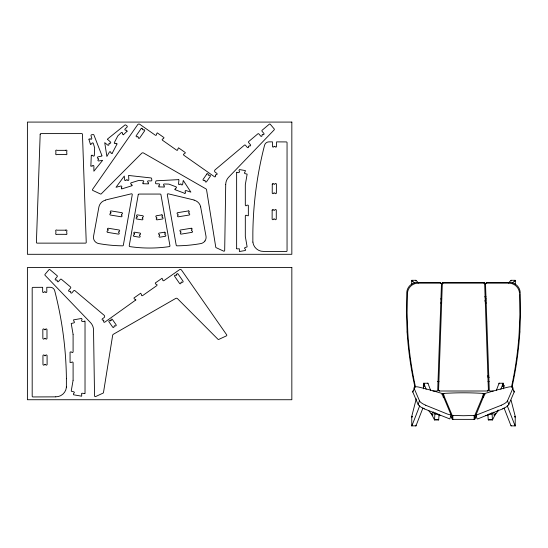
<?xml version="1.0" encoding="UTF-8"?>
<svg xmlns="http://www.w3.org/2000/svg" width="548" height="548" viewBox="0 0 548 548"><rect width="100%" height="100%" fill="white"/><g stroke="black" fill="none" stroke-linecap="round" stroke-linejoin="round"><path stroke-width="0.82" d="M411.692 284.686L411.795 280.309M411.801 425.899L411.726 416.459L416.268 398.786M511.058 400.136L515.25 416.459L515.189 425.892M66.377 386.436L66.383 378.695M66.377 386.518L66.377 386.641A9.926 9.926 0 0 1 66.315 387.525M415.774 280.96L415.87 280.309M158.852 186.772L158.893 185.368A0.76 0.76 0 0 0 159.674 184.628A0.76 0.76 0 0 0 158.934 183.847L156.262 183.772A0.76 0.76 0 0 1 155.536 182.874L155.817 181.402A0.76 0.76 0 0 1 156.523 180.785L178.71 179.628M164.208 186.923L164.249 185.519A0.76 0.76 0 0 1 163.516 184.738A0.76 0.76 0 0 1 164.29 183.998L168.784 184.121A0.76 0.76 0 0 1 169.031 184.176L175.963 186.779A0.76 0.76 0 0 1 176.408 187.759A0.76 0.76 0 0 1 175.429 188.204L174.935 189.519M142.932 183.621L142.973 182.21A0.76 0.76 0 0 0 143.754 181.47A0.76 0.76 0 0 0 143.014 180.689L138.521 180.559A0.76 0.76 0 0 0 138.274 180.593L131.205 182.792A0.76 0.76 0 0 0 130.705 183.744A0.76 0.76 0 0 0 131.657 184.244L132.075 185.594M148.289 183.779L148.33 182.368A0.76 0.76 0 0 1 147.59 181.587A0.76 0.76 0 0 1 148.371 180.854L151.049 180.929A0.76 0.76 0 0 0 151.823 180.073L151.625 178.586A0.76 0.76 0 0 0 150.96 177.936L128.869 175.497M423.371 388.813L423.782 383.093L426.139 389.306M438.571 390.231L442.346 283.145A0.76 0.747 0 0 1 443.106 282.419L483.877 282.419A0.76 0.747 0 0 1 484.631 283.145L488.405 390.231A0.76 0.747 0 0 1 487.645 391.005L439.332 391.005A0.76 0.747 0 0 1 438.571 390.231L438.571 389.512A0.76 0.747 0 0 0 438.674 389.909M90.858 165.982L91.297 155.365M511.202 425.392L511.113 425.892M519.874 331.978L520.573 313.62L520.258 293.55M431.118 413.308L434.543 420.001L434.927 412.904M433.187 411.993L432.68 415.617L428.461 410.425M438.647 419.967L439.133 414.494M433.18 412.096L433.112 412.514M483.843 396.368L483.85 393.697L483.206 393.409A134.911 57.019 0 0 0 463.492 392.806A134.911 57.019 0 0 0 443.77 393.409L443.127 393.697L443.133 397.067M178.943 179.86L178.538 183.82A0.76 0.76 0 0 0 179.217 184.649A0.76 0.76 0 0 0 180.045 183.97L181.148 184.087A0.76 0.76 0 0 0 181.826 184.916A0.76 0.76 0 0 0 182.662 184.238L183.272 180.45L190.862 192.129L186.114 190.594A0.76 0.76 0 0 0 185.142 191.04A0.76 0.76 0 0 0 185.58 192.019L185.087 193.334M423.282 386.847L423.426 386.573A0.76 0.733 -44 0 1 424.275 385.874M73.083 380.312L71.219 391.08C71.624 391.806 75.734 391.354 73.994 393.19A0.76 0.76 0 0 0 73.453 393.793L73.487 394.772L81.645 396.19L81.775 394.601A0.76 0.76 0 0 1 82.358 393.238L84.769 393.656M511.907 386.881A6.727 2.343 -20 0 0 507.804 387.203A145.549 50.704 -20 0 0 485.446 393.334L484.727 393.786L475.849 415.274L501.276 405.26M427.687 383.401L427.872 383.1L430.598 390.313M483.843 393.786L474.787 415.432L463.492 415.727L452.169 415.405L443.133 393.786M492.049 412.904L492.44 420.001L495.858 413.308M424.412 408.856A8.898 3.096 20 0 1 418.083 404.431L412.829 392.08L414.158 388.429A6.857 2.391 20 0 1 414.117 387.525A6.172 2.151 20 0 1 415.096 386.895M418.145 404.445L419.473 400.794L414.158 388.429M441.921 394.697L442.257 393.786L441.592 393.348A145.549 50.704 20 0 0 419.172 387.189A6.727 2.343 20 0 0 415.069 386.881M442.257 393.786L451.162 415.137L449.798 418.925L424.371 408.904M493.803 412.151L494.166 415.583L494.892 414.377M496.385 390.313L499.118 383.093L499.358 383.86M500.838 389.306L503.201 383.093L503.646 386.867L503.886 385.881M411.87 425.871L419.727 405.726M415.953 425.871L422.94 407.959M451.011 416.418L452.669 419.364L474.191 419.378L474.842 419.11L476.534 415.069M511.887 386.895A6.172 2.151 -20 0 1 512.86 387.525A6.857 2.391 -20 0 1 512.818 388.429L507.51 400.794L508.839 404.445A8.898 3.096 -20 0 1 502.571 408.856M508.839 404.445L514.147 392.08A6.857 2.391 -20 0 0 514.188 391.176A6.172 2.151 -20 0 0 513.38 390.594M112.114 153.426L117.025 144.001M488.405 419.98L492.494 419.96M497.139 411.233L498.159 409.952M494.46 415.548L498.522 410.425M493.227 391.005L490.042 391.005A0.76 0.733 44 0 1 489.275 390.265L485.501 283.919L486.932 282.412L509.387 282.412A10.837 10.501 44 0 1 515.709 284.398A10.453 10.131 44 0 1 520.196 292.269L520.223 292.755M485.501 283.891A0.76 0.733 44 0 1 486.227 283.145L508.674 283.145L509.387 282.412M503.612 388.813L503.893 386.258M509.366 282.008L511.051 280.295L515.134 280.295L512.606 282.864M123.389 134.767L127.115 131.225M107.566 139.007L124.862 125.06A0.76 0.76 0 0 1 125.793 125.047L126.985 125.951A0.76 0.76 0 0 1 127.047 127.109L125.108 128.951A0.76 0.76 0 0 0 125.081 130.02A0.76 0.76 0 0 0 126.15 130.047L127.122 131.075M502.605 408.904L477.719 418.925L477.144 418.884L475.815 415.137M121.855 188.889L132 185.724M88.982 139.13L90.331 138.726A0.76 0.76 0 0 0 91.276 139.233A0.76 0.76 0 0 0 91.783 138.288L91.016 135.726A0.76 0.76 0 0 1 91.646 134.76L93.133 134.561A0.76 0.76 0 0 1 93.934 135.041L101.99 155.755M90.516 144.268L91.865 143.864A0.76 0.76 0 0 1 92.372 142.918A0.76 0.76 0 0 1 93.318 143.425L94.605 147.734A0.76 0.76 0 0 1 94.64 147.981L94.331 155.385A0.76 0.76 0 0 1 93.544 156.112A0.76 0.76 0 0 1 92.818 155.324L91.406 155.262M105.435 200.013L131.369 193.807A0.76 0.76 0 0 1 132.26 194.684L123.355 245.203A0.76 0.76 0 0 1 122.594 245.833A145.549 145.549 0 0 1 98.969 243.62A6.727 6.727 0 0 1 94.612 240.99A6.172 6.172 0 0 1 93.578 238.435A6.857 6.857 0 0 1 93.598 236.003L98.921 206.884A8.898 8.898 0 0 1 105.469 200.178M101.832 156.043L97.948 156.899A0.76 0.76 0 0 0 97.373 157.803A0.76 0.76 0 0 0 98.277 158.379L98.517 159.461A0.76 0.76 0 0 0 97.934 160.365A0.76 0.76 0 0 0 98.839 160.948L102.627 160.338L93.879 171.202L93.886 166.222A0.76 0.76 0 0 0 93.16 165.428A0.76 0.76 0 0 0 92.365 166.154L90.961 166.099M236.887 248.881L239.38 248.792L239.366 251.525L245.449 250.47L245.463 249.498A0.76 0.76 0 0 0 244.977 248.915C243.216 247.456 246.634 247.285 247.127 246.881L245.333 236.531A1.521 1.521 0 0 1 245.312 236.27L245.312 215.96A0.76 0.76 0 0 1 246.723 215.583L248.347 215.761L248.347 205.315L247.381 205.116A0.76 0.76 0 0 0 246.723 205.493L245.929 205.863L245.312 205.178L245.312 184.806A1.521 1.521 0 0 1 245.333 184.553L247.134 174.154L245.107 173.627A0.76 0.76 0 0 1 244.977 172.161L245.429 170.599L239.408 169.551L239.051 170.469A0.76 0.76 0 0 0 239.312 171.182C240.449 172.476 237.599 173.223 236.887 172.195M84.769 320.984C84.221 321.971 80.501 321.71 81.741 320.073A0.76 0.76 0 0 0 82.001 319.361L81.645 318.45L73.487 319.868L73.939 321.429A0.76 0.76 0 0 1 73.809 322.888L71.219 323.478L73.083 334.328M438.88 415.706L440.558 415.473M443.64 397.177L443.77 394.82M437.578 381.62L439.03 381.62M55.745 396.855L32.949 396.951A0.76 0.76 0 0 1 32.188 396.197L32.188 288.118A0.76 0.76 0 0 1 32.942 287.358L42.648 287.316L42.662 291.776A0.76 0.76 0 0 0 43.429 292.529A0.76 0.76 0 0 0 44.183 291.769L45.285 291.762A0.76 0.76 0 0 0 46.053 292.516A0.76 0.76 0 0 0 46.806 291.755L46.785 287.303L50.272 287.282A4.548 4.548 0 0 1 54.697 290.68A367.989 367.989 0 0 1 66.404 378.695M411.692 281.042L412.459 281.042M514.524 281.042L515.284 281.042L515.284 284.686M407.109 331.978L406.39 311.949L406.78 292.269A10.453 10.131 -44 0 1 411.274 284.405A10.837 10.501 -44 0 1 417.597 282.419L440.044 282.412L440.75 283.145A0.76 0.733 -44 0 1 441.476 283.891L437.708 390.265A0.76 0.733 -44 0 1 436.934 391.005L432.954 391.005M415.459 386.826A369.585 358.228 -44 0 1 407.815 332.718L407.096 312.682L407.486 293.043A10.453 10.131 -44 0 1 411.98 285.138A10.837 10.501 -44 0 1 418.302 283.152L440.75 283.145M442.346 283.145L442.346 283.864A0.76 0.747 0 0 1 443.106 283.138L483.877 283.138A0.76 0.747 0 0 1 484.631 283.864L484.631 283.145M484.562 296.838L486.062 296.838M440.626 298.913L441.715 298.913M485.261 298.913L486.35 298.913M484.562 300.921L486.062 300.921M440.626 302.989L441.715 302.989M485.261 302.989L486.35 302.989M487.323 376.031L488.905 376.031M487.953 377.538L489.22 377.538M487.953 381.62L489.22 381.62M423.878 383.237L427.961 383.237M499.023 383.237L503.098 383.237M423.508 384.34L424.275 384.34M502.708 384.34L503.468 384.34M503.475 385.511L503.982 385.511M423.255 385.785L423.768 385.785M503.215 385.785L503.975 385.785M423.446 385.977L423.953 385.977M502.769 385.977L503.79 385.977M423.453 386.244L424.214 386.244M502.763 386.244L503.53 386.244M435.03 413.178L436.037 413.151M491.193 413.151L491.96 413.151M435.085 414.158L438.14 414.158M488.583 414.158L491.899 414.158M411.754 416.343L412.514 416.343M514.462 416.343L515.23 416.343M411.692 416.973L412.459 416.973M514.524 416.973L515.284 416.973M434.646 419.563L438.722 419.563M487.843 414.494L488.254 419.563L492.337 419.563M434.495 419.98L438.585 419.994M411.692 425.159L412.459 425.159M514.524 425.159L515.284 425.159M411.877 425.851L415.959 425.851M504.044 407.959L511.024 425.851L515.127 425.899M158.954 186.889L164.099 187.032M143.035 183.731L148.179 183.881M485.576 415.35L488.104 415.706M194.122 200.013L168.188 193.807A0.76 0.76 0 0 0 167.298 194.684L176.203 245.203A0.76 0.76 0 0 0 176.963 245.833A145.549 145.549 0 0 0 200.595 243.62A6.727 6.727 0 0 0 204.952 240.99M483.603 397.245L483.206 397.163L483.206 393.409M174.997 189.663L184.95 193.403M425.7 405.26L447.223 413.993L451.168 415.151M116.977 143.85L115.731 143.199A0.76 0.76 0 0 1 114.703 143.528A0.76 0.76 0 0 1 114.381 142.501L117.806 135.931A0.76 0.76 0 0 1 117.957 135.733L121.218 132.637A0.76 0.76 0 0 1 122.293 132.664A0.76 0.76 0 0 1 122.266 133.739L123.232 134.76M111.97 153.474L110.723 152.823A0.76 0.76 0 0 0 110.395 151.796A0.76 0.76 0 0 0 109.374 152.118L106.881 156.433L104.723 142.665L107.703 145.076A0.76 0.76 0 0 0 108.778 145.028A0.76 0.76 0 0 0 108.723 143.953L109.47 143.138A0.76 0.76 0 0 0 110.545 143.083A0.76 0.76 0 0 0 110.491 142.014L107.552 139.336M488.343 419.987L488.254 419.563M417.61 282.008L415.925 280.295L411.849 280.295L414.377 282.864M417.597 282.412L418.302 283.145M432.523 415.548L431.872 413.795M415.87 425.892L415.774 425.159M515.189 280.309L515.284 281.042M511.106 280.309L511.209 280.96M507.249 405.726L515.099 425.851M512.818 388.429L514.147 392.08M484.727 393.786L484.973 394.471M121.718 188.813L121.3 187.471A0.76 0.76 0 0 0 121.8 186.519A0.76 0.76 0 0 0 120.848 186.019L116.025 187.279L124.273 176.059L124.67 179.874A0.76 0.76 0 0 0 125.458 180.6A0.76 0.76 0 0 0 126.184 179.806L127.287 179.758A0.76 0.76 0 0 0 128.081 180.484A0.76 0.76 0 0 0 128.807 179.689L128.629 175.723M88.906 139.261L90.379 144.193M200.637 206.884L205.959 236.003A6.857 6.857 0 0 1 205.98 238.435A6.172 6.172 0 0 1 204.918 240.969M519.518 293.577L519.49 293.043A10.453 10.131 44 0 0 514.997 285.138A10.837 10.501 44 0 0 508.674 283.152M519.552 294.283L519.867 314.353L519.162 332.718A369.585 358.228 44 0 1 511.524 386.826M488.405 390.231L488.405 389.512A0.76 0.747 0 0 1 487.98 390.21M487.645 390.471L487.645 391.005M483.877 282.419L483.877 283.138M474.842 415.357L474.842 419.11M474.13 415.624L474.13 419.378M452.847 415.624L452.847 419.378M452.134 415.357L452.134 419.11M443.77 393.409L443.77 394.115M443.106 282.419L443.106 283.138M439.332 390.471L439.332 391.005M236.633 172.415L236.633 248.669M85.022 321.197L85.022 393.443M73.096 334.458L73.09 352.015L72.48 352.645L71.678 352.275A0.76 0.76 0 0 0 71.021 351.898L70.062 352.076L70.062 362.543L71.678 362.365A0.76 0.76 0 0 1 73.096 362.742L73.096 380.182M415 387.203A4.548 4.405 -44 0 1 414.925 386.915A369.585 358.228 -44 0 1 407.102 331.985M440.044 282.412A0.76 0.733 -44 0 1 440.77 283.158M511.976 387.203A4.548 4.405 44 0 0 512.058 386.915A369.585 358.228 44 0 0 519.874 331.985M486.213 283.158A0.76 0.733 44 0 1 486.932 282.412M503.413 385.141A0.76 0.733 44 0 1 503.893 385.265M502.701 385.874A0.76 0.733 44 0 1 503.544 386.621M413.445 390.649A6.172 2.151 20 0 0 412.788 391.176A6.857 2.391 20 0 0 412.829 392.08M425.734 405.212A8.898 3.096 20 0 1 419.412 400.78M507.564 400.78A8.898 3.096 -20 0 1 501.242 405.212M252.923 242.1A9.926 9.926 0 0 1 252.861 241.291L252.854 233.27A367.989 367.989 0 0 1 264.561 145.254A4.548 4.548 0 0 1 268.965 141.864L272.452 141.87L272.431 146.323A0.76 0.76 0 0 0 273.185 147.09A0.76 0.76 0 0 0 273.945 146.33L275.055 146.337A0.76 0.76 0 0 0 275.808 147.097A0.76 0.76 0 0 0 276.576 146.343L276.589 141.884L286.289 141.925A0.76 0.76 0 0 1 287.049 142.686L287.049 250.765A0.76 0.76 0 0 1 286.289 251.525L263.492 251.422A10.576 10.576 0 0 1 252.854 242.106M194.088 200.178A8.898 8.898 0 0 1 200.698 206.87M66.377 387.539A10.576 10.576 0 0 1 55.745 396.82M272.157 210.261L272.123 218.933A0.76 0.76 0 0 0 272.877 219.7A0.76 0.76 0 0 0 273.644 218.94L274.747 218.947A0.76 0.76 0 0 0 275.5 219.707A0.76 0.76 0 0 0 276.267 218.953L276.302 210.274A0.76 0.76 0 0 0 275.548 209.514A0.76 0.76 0 0 0 274.781 210.268L273.678 210.268A0.76 0.76 0 0 0 272.925 209.5A0.76 0.76 0 0 0 272.157 210.261M272.267 184.231L272.233 192.91A0.76 0.76 0 0 0 272.986 193.67A0.76 0.76 0 0 0 273.753 192.917L274.856 192.917A0.76 0.76 0 0 0 275.61 193.684A0.76 0.76 0 0 0 276.377 192.923L276.411 184.251A0.76 0.76 0 0 0 275.658 183.484A0.76 0.76 0 0 0 274.891 184.244L273.788 184.238A0.76 0.76 0 0 0 273.034 183.477A0.76 0.76 0 0 0 272.267 184.231M135.836 299.948L104.805 322.162A0.76 0.76 0 0 1 103.75 321.977A0.76 0.76 0 0 1 103.935 320.923L103.298 320.018A0.76 0.76 0 0 1 102.243 319.833A0.76 0.76 0 0 1 102.428 318.772L104.01 317.662A1.521 1.521 0 0 0 104.113 315.258L74.829 290.591A0.76 0.76 0 0 0 73.754 290.68L71.939 292.838A0.76 0.76 0 0 1 70.87 292.927A0.76 0.76 0 0 1 70.781 291.858L69.932 291.146A0.76 0.76 0 0 1 68.863 291.235A0.76 0.76 0 0 1 68.774 290.166L70.589 288.008A0.76 0.76 0 0 0 70.5 286.94L61.403 279.288A0.76 0.76 0 0 0 60.335 279.377L58.52 281.535A0.76 0.76 0 0 1 57.451 281.624A0.76 0.76 0 0 1 57.362 280.555L56.513 279.843A0.76 0.76 0 0 1 55.444 279.932A0.76 0.76 0 0 1 55.355 278.864L57.17 276.706A0.76 0.76 0 0 0 57.074 275.637L49.978 269.664A0.76 0.76 0 0 0 48.909 269.753L45.066 274.315A0.76 0.76 0 0 0 45.1 275.336L90.495 322.567A10.844 10.844 0 0 1 93.523 329.91L94.551 395.889A0.76 0.76 0 0 0 95.626 396.567L103.051 393.122A0.76 0.76 0 0 0 103.483 392.553L112.655 335.328A1.521 1.521 0 0 1 113.402 334.246L175.696 298.441A1.521 1.521 0 0 1 177.525 298.681L217.946 339.253A0.76 0.76 0 0 0 218.803 339.411L226.358 335.903A0.76 0.76 0 0 0 226.66 334.78L181.559 270.116A1.521 1.521 0 0 0 179.443 269.739L163.914 280.644A0.76 0.76 0 0 1 162.79 279.706L162.023 278.268L155.228 283.035L155.625 283.933A0.76 0.76 0 0 0 156.31 284.254L157.071 284.7L156.906 285.556L142.617 295.605A0.76 0.76 0 0 1 141.494 294.666L140.706 293.235L133.931 297.996L134.322 298.893A0.76 0.76 0 0 0 135.013 299.215L135.836 299.948M225.714 184.484L224.687 250.457A0.76 0.76 0 0 1 223.611 251.135L216.179 247.689A0.76 0.76 0 0 1 215.754 247.121L206.575 189.896A1.521 1.521 0 0 0 205.836 188.82L143.542 153.008A1.521 1.521 0 0 0 141.706 153.255L101.291 193.828A0.76 0.76 0 0 1 100.435 193.978L92.879 190.471A0.76 0.76 0 0 1 92.578 189.355L137.678 124.684A1.521 1.521 0 0 1 139.795 124.307L155.324 135.212A0.76 0.76 0 0 0 156.447 134.274L157.228 132.842L164.003 137.603L163.612 138.507A0.76 0.76 0 0 1 162.927 138.822L162.146 139.322L162.379 140.165L176.62 150.173A0.76 0.76 0 0 0 177.744 149.234L178.525 147.802L185.306 152.563L184.916 153.467A0.76 0.76 0 0 1 184.224 153.782L183.443 154.283L183.717 155.159L214.426 176.73A0.76 0.76 0 0 0 215.487 176.545A0.76 0.76 0 0 0 215.302 175.49L215.939 174.586A0.76 0.76 0 0 0 216.994 174.401A0.76 0.76 0 0 0 216.809 173.346L215.227 172.23A1.521 1.521 0 0 1 215.117 169.825L244.408 145.158A0.76 0.76 0 0 1 245.477 145.247L247.292 147.405A0.76 0.76 0 0 0 248.367 147.494A0.76 0.76 0 0 0 248.456 146.426L249.299 145.713A0.76 0.76 0 0 0 250.374 145.809A0.76 0.76 0 0 0 250.463 144.734L248.648 142.583A0.76 0.76 0 0 1 248.737 141.514L257.827 133.856A0.76 0.76 0 0 1 258.903 133.945L260.718 136.103A0.76 0.76 0 0 0 261.786 136.192A0.76 0.76 0 0 0 261.876 135.123L262.725 134.411A0.76 0.76 0 0 0 263.794 134.5A0.76 0.76 0 0 0 263.883 133.431L262.067 131.28A0.76 0.76 0 0 1 262.163 130.205L269.253 124.232A0.76 0.76 0 0 1 270.328 124.321L274.171 128.89A0.76 0.76 0 0 1 274.137 129.903L228.742 177.134A10.844 10.844 0 0 0 225.714 184.484M40.175 134.335L36.401 242.346A0.76 0.76 0 0 0 37.161 243.134L85.474 243.134A0.76 0.76 0 0 0 86.235 242.346L82.46 134.335A0.76 0.76 0 0 0 81.7 133.602L40.929 133.602A0.76 0.76 0 0 0 40.175 134.335M134.411 233.715L134.239 234.825A0.76 0.76 0 0 0 133.37 235.455A0.76 0.76 0 0 0 134 236.325L139.295 237.168A0.76 0.76 0 0 0 140.158 236.537A0.76 0.76 0 0 0 139.528 235.674L139.706 234.558A0.76 0.76 0 0 0 140.576 233.928A0.76 0.76 0 0 0 139.946 233.064L134.65 232.215A0.76 0.76 0 0 0 133.781 232.845A0.76 0.76 0 0 0 134.411 233.715M137.178 216.392L137 217.501A0.76 0.76 0 0 0 136.13 218.131A0.76 0.76 0 0 0 136.76 219.001L142.055 219.844A0.76 0.76 0 0 0 142.925 219.214A0.76 0.76 0 0 0 142.295 218.344L142.466 217.234A0.76 0.76 0 0 0 143.336 216.604A0.76 0.76 0 0 0 142.706 215.734L137.411 214.891A0.76 0.76 0 0 0 136.548 215.522A0.76 0.76 0 0 0 137.178 216.392M108.086 229.749L107.901 230.872A0.76 0.76 0 0 0 107.031 231.503A0.76 0.76 0 0 0 107.655 232.373L118.354 234.106A0.76 0.76 0 0 0 119.231 233.482A0.76 0.76 0 0 0 118.608 232.605L118.786 231.482A0.76 0.76 0 0 0 119.656 230.859A0.76 0.76 0 0 0 119.032 229.989L108.326 228.249A0.76 0.76 0 0 0 107.456 228.879A0.76 0.76 0 0 0 108.086 229.749M110.895 212.432L110.71 213.549A0.76 0.76 0 0 0 109.84 214.179A0.76 0.76 0 0 0 110.47 215.049L121.163 216.782A0.76 0.76 0 0 0 122.04 216.165A0.76 0.76 0 0 0 121.416 215.289L121.601 214.165A0.76 0.76 0 0 0 122.471 213.535A0.76 0.76 0 0 0 121.841 212.665L111.134 210.932A0.76 0.76 0 0 0 110.264 211.562A0.76 0.76 0 0 0 110.895 212.432M138.233 194.684L129.232 245.73A0.76 0.76 0 0 0 129.869 246.614A134.911 134.911 0 0 0 149.59 248.039A134.911 134.911 0 0 0 169.305 246.614A0.76 0.76 0 0 0 169.942 245.73L160.941 194.684A0.76 0.76 0 0 0 160.228 194.061L138.945 194.061A0.76 0.76 0 0 0 138.233 194.684M141.179 128.54L136.24 135.671A0.76 0.76 0 0 0 136.431 136.726A0.76 0.76 0 0 0 137.486 136.534L138.397 137.164A0.76 0.76 0 0 0 138.582 138.226A0.76 0.76 0 0 0 139.644 138.034L144.59 130.904A0.76 0.76 0 0 0 144.398 129.849A0.76 0.76 0 0 0 143.336 130.04L142.432 129.41A0.76 0.76 0 0 0 142.24 128.348A0.76 0.76 0 0 0 141.179 128.54M206.856 174.004L203.15 179.347A0.76 0.76 0 0 0 203.342 180.402A0.76 0.76 0 0 0 204.397 180.217L205.308 180.847A0.76 0.76 0 0 0 205.5 181.902A0.76 0.76 0 0 0 206.555 181.71L210.268 176.36A0.76 0.76 0 0 0 210.076 175.305A0.76 0.76 0 0 0 209.014 175.497L208.11 174.867A0.76 0.76 0 0 0 207.918 173.812A0.76 0.76 0 0 0 206.856 174.004M111.128 320.299L110.223 320.929A0.76 0.76 0 0 0 109.162 320.738A0.76 0.76 0 0 0 108.97 321.792L112.683 327.142A0.76 0.76 0 0 0 113.737 327.334A0.76 0.76 0 0 0 113.929 326.272L114.84 325.642A0.76 0.76 0 0 0 115.895 325.834A0.76 0.76 0 0 0 116.087 324.779L112.374 319.429A0.76 0.76 0 0 0 111.319 319.244A0.76 0.76 0 0 0 111.128 320.299M176.805 274.836L175.901 275.466A0.76 0.76 0 0 0 174.839 275.281A0.76 0.76 0 0 0 174.648 276.336L179.593 283.467A0.76 0.76 0 0 0 180.648 283.652A0.76 0.76 0 0 0 180.84 282.597L181.751 281.967A0.76 0.76 0 0 0 182.806 282.158A0.76 0.76 0 0 0 182.998 281.103L178.059 273.973A0.76 0.76 0 0 0 176.997 273.781A0.76 0.76 0 0 0 176.805 274.836M188.423 210.932L177.716 212.665A0.76 0.76 0 0 0 177.086 213.535A0.76 0.76 0 0 0 177.963 214.165L178.141 215.289A0.76 0.76 0 0 0 177.518 216.165A0.76 0.76 0 0 0 178.395 216.782L189.087 215.049A0.76 0.76 0 0 0 189.718 214.179A0.76 0.76 0 0 0 188.848 213.549L188.663 212.432A0.76 0.76 0 0 0 189.293 211.562A0.76 0.76 0 0 0 188.423 210.932M191.231 228.249L180.525 229.989A0.76 0.76 0 0 0 179.902 230.859A0.76 0.76 0 0 0 180.772 231.482L180.95 232.605A0.76 0.76 0 0 0 180.326 233.482A0.76 0.76 0 0 0 181.203 234.106L191.903 232.373A0.76 0.76 0 0 0 192.526 231.503A0.76 0.76 0 0 0 191.656 230.872L191.478 229.749A0.76 0.76 0 0 0 192.101 228.879A0.76 0.76 0 0 0 191.231 228.249M161.763 214.891L156.468 215.734A0.76 0.76 0 0 0 155.838 216.604A0.76 0.76 0 0 0 156.707 217.234L156.879 218.344A0.76 0.76 0 0 0 156.249 219.214A0.76 0.76 0 0 0 157.118 219.844L162.413 219.001A0.76 0.76 0 0 0 163.044 218.131A0.76 0.76 0 0 0 162.174 217.501L161.996 216.392A0.76 0.76 0 0 0 162.626 215.522A0.76 0.76 0 0 0 161.763 214.891M164.523 232.215L159.228 233.064A0.76 0.76 0 0 0 158.598 233.928A0.76 0.76 0 0 0 159.468 234.558L159.646 235.674A0.76 0.76 0 0 0 159.016 236.537A0.76 0.76 0 0 0 159.879 237.168L165.174 236.325A0.76 0.76 0 0 0 165.804 235.455A0.76 0.76 0 0 0 164.934 234.825L164.763 233.715A0.76 0.76 0 0 0 165.393 232.845A0.76 0.76 0 0 0 164.523 232.215M45.45 329.67L44.34 329.677A0.76 0.76 0 0 0 43.58 328.916A0.76 0.76 0 0 0 42.826 329.684L42.86 338.356A0.76 0.76 0 0 0 43.621 339.109A0.76 0.76 0 0 0 44.381 338.349L45.484 338.342A0.76 0.76 0 0 0 46.251 339.102A0.76 0.76 0 0 0 47.005 338.342L46.97 329.663A0.76 0.76 0 0 0 46.203 328.91A0.76 0.76 0 0 0 45.45 329.67M45.559 355.693L44.45 355.7A0.76 0.76 0 0 0 43.689 354.946A0.76 0.76 0 0 0 42.936 355.707L42.97 364.386A0.76 0.76 0 0 0 43.73 365.139A0.76 0.76 0 0 0 44.491 364.379L45.594 364.372A0.76 0.76 0 0 0 46.361 365.126A0.76 0.76 0 0 0 47.114 364.365L47.08 355.693A0.76 0.76 0 0 0 46.313 354.933A0.76 0.76 0 0 0 45.559 355.693M291.837 122.081L27.4 122.081L27.4 254.299L291.837 254.299L291.837 122.081M65.664 150.344L56.971 150.344A0.76 0.76 0 0 0 55.896 150.344A0.76 0.76 0 0 0 55.896 151.419L55.896 153.413A0.76 0.76 0 0 0 55.896 154.488A0.76 0.76 0 0 0 56.971 154.488L65.664 154.488A0.76 0.76 0 0 0 66.74 154.488A0.76 0.76 0 0 0 66.74 153.413L66.74 151.419A0.76 0.76 0 0 0 66.74 150.344A0.76 0.76 0 0 0 65.664 150.344M65.664 230.187L56.971 230.187A0.76 0.76 0 0 0 55.896 230.187A0.76 0.76 0 0 0 55.896 231.256L55.896 233.256A0.76 0.76 0 0 0 55.896 234.325A0.76 0.76 0 0 0 56.971 234.325L65.664 234.325A0.76 0.76 0 0 0 66.74 234.325A0.76 0.76 0 0 0 66.74 233.256L66.74 231.256A0.76 0.76 0 0 0 66.74 230.187A0.76 0.76 0 0 0 65.664 230.187M291.837 267.513L27.4 267.513L27.4 399.732L291.837 399.732L291.837 267.513"/></g></svg>
